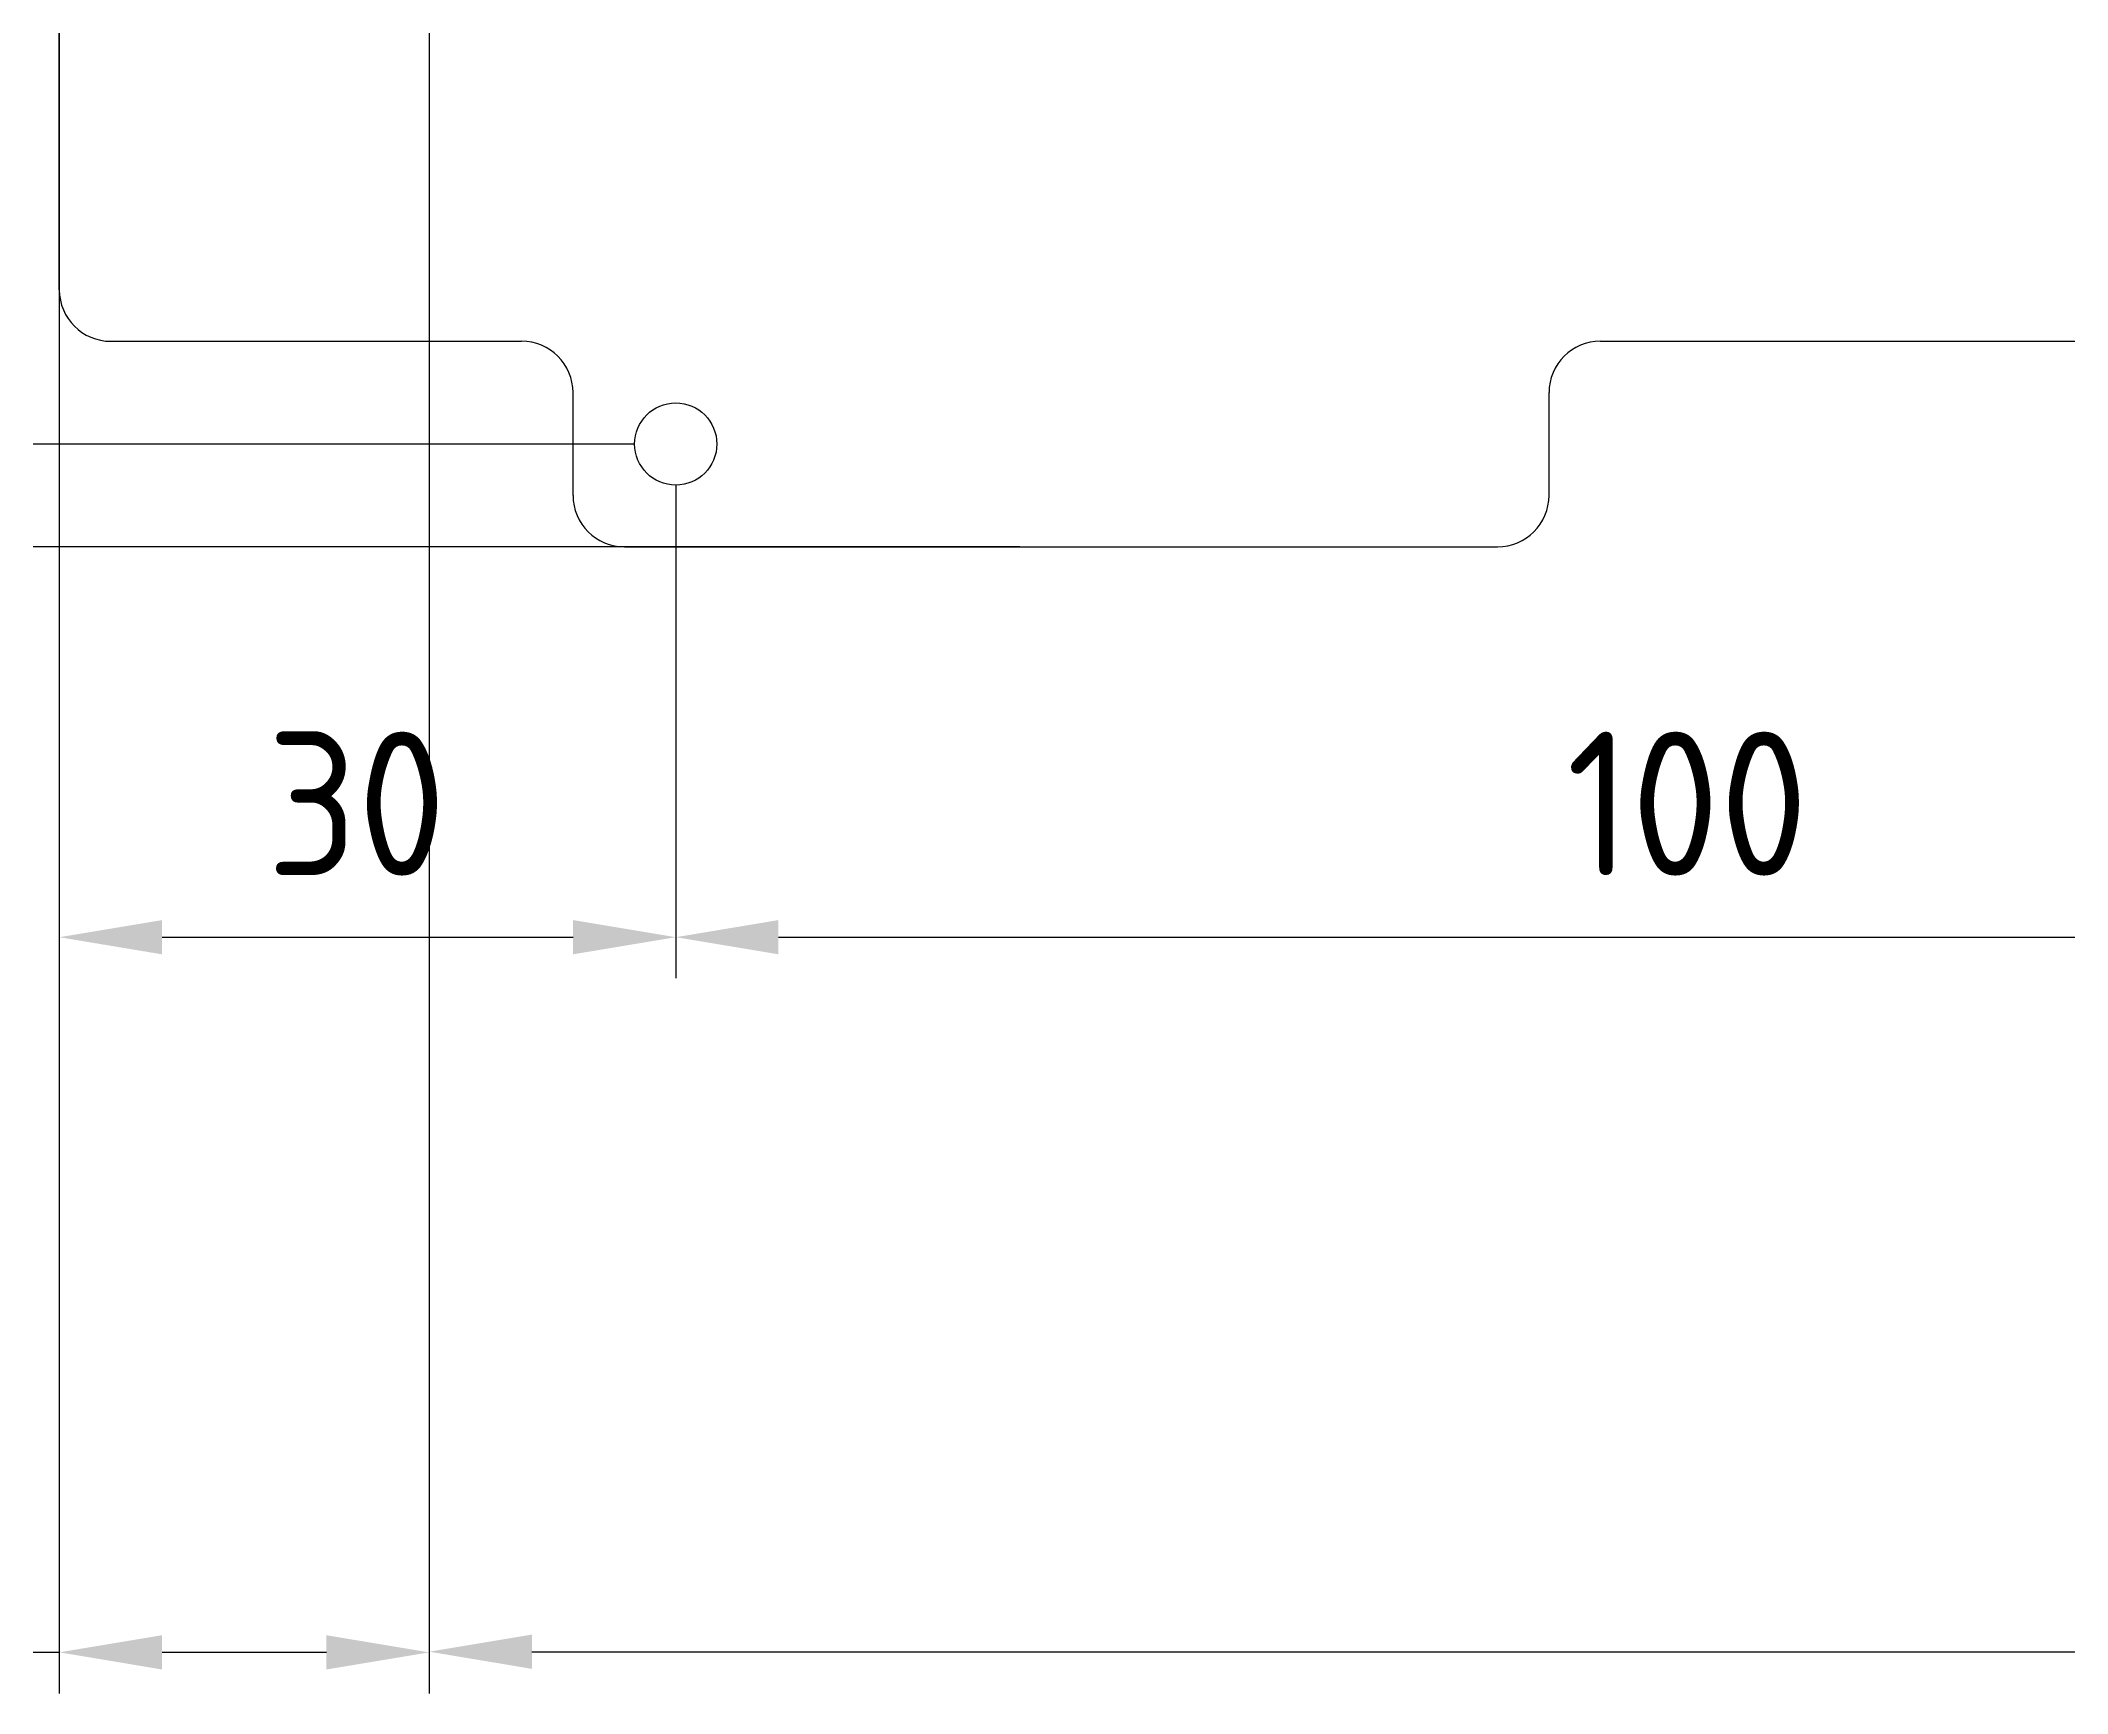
# Model space of a CAD drawing. Extents: x 0 to 874, y 0 to 598.
# Drawn here: x 239.7 to 338.3, y 251.9 to 332.3 of the extents above; entities that cross this region are included whole.
import ezdxf

# ---------------------------------------------------------------- set-up
doc = ezdxf.new("R2010")
doc.units = 0
doc.header["$LTSCALE"] = 2
doc.layers.get('DEFPOINTS').update_dxf_attribs({"linetype": 'CONTINUOUS'})
for name, color, linetype in [('AM_0', 7, 'CONTINUOUS'), ('AM_4', 3, 'CONTINUOUS'), ('AM_5', 3, 'CONTINUOUS')]:
    doc.layers.add(name, color=color, linetype=linetype)
doc.styles.get("Standard").update_dxf_attribs({"font": 'ISOCP.SHX'})
doc.dimstyles.get("Standard").update_dxf_attribs({"dimtxt": 0.18, "dimasz": 0.18, "dimexe": 0.18, "dimexo": 0.0625, "dimgap": 0.09, "dimtad": 0, "dimtih": 1, "dimtoh": 1, "dimzin": 0, "dimcen": 0.09, "dimazin": 3, "dimtfac": 1, "dimtofl": 0, "dimtmove": 0, "dimatfit": 3})

# ---------------------------------------------------------------- blocks, each defined once
blk = doc.blocks.new('*U414')
at = {"layer": 'AM_5', "color": 2}
blk.add_text('149', height=7, rotation=90, dxfattribs=at).set_placement((176.268, 374.903))
blk = doc.blocks.new('*D49')
at = {"layer": 'AM_5'}
for p, q in [((249.815, 456.654), (177.268, 456.654)), ((179.268, 451.654), (179.268, 312.654)), ((287.315, 307.654), (177.268, 307.654))]:
    blk.add_line(p, q, dxfattribs=at)
for points in [[(178.435, 451.654), (180.102, 451.654), (179.268, 456.654)], [(178.435, 312.654), (180.102, 312.654), (179.268, 307.654)]]:
    blk.add_solid(points, dxfattribs=at)
at = {"layer": 'DEFPOINTS', "color": 0}
for p in [(251.815, 456.654), (179.268, 307.654), (289.315, 307.654)]:
    blk.add_point(p, dxfattribs=at)
at = {"layer": 'AM_0'}
blk.add_blockref('*U414', (0, 0), dxfattribs=at)
blk = doc.blocks.new('*U424')
at = {"layer": 'AM_5', "color": 2}
blk.add_text('43.5', height=7, rotation=90, dxfattribs=at).set_placement((209.684, 320.833))
blk = doc.blocks.new('*D50')
at = {"layer": 'AM_5'}
for p, q in [((380.565, 351.154), (210.684, 351.154)), ((212.684, 346.154), (212.684, 312.654)), ((287.315, 307.654), (210.684, 307.654))]:
    blk.add_line(p, q, dxfattribs=at)
for points in [[(211.851, 346.154), (213.518, 346.154), (212.684, 351.154)], [(211.851, 312.654), (213.518, 312.654), (212.684, 307.654)]]:
    blk.add_solid(points, dxfattribs=at)
at = {"layer": 'DEFPOINTS', "color": 0}
for p in [(382.565, 351.154), (212.684, 307.654), (289.315, 307.654)]:
    blk.add_point(p, dxfattribs=at)
at = {"layer": 'AM_0'}
blk.add_blockref('*U424', (0, 0), dxfattribs=at)
blk = doc.blocks.new('*U427')
at = {"layer": 'AM_5', "color": 2}
blk.add_text('18', height=7, dxfattribs=at).set_placement((217.355, 256.853))
blk = doc.blocks.new('*D51')
at = {"layer": 'AM_5'}
for p, q in [((258.565, 386.154), (258.565, 251.853)), ((240.565, 367.763), (240.565, 251.853)), ((240.565, 253.853), (215.405, 253.853)), ((253.565, 253.853), (245.565, 253.853))]:
    blk.add_line(p, q, dxfattribs=at)
for points in [[(245.565, 254.686), (245.565, 253.019), (240.565, 253.853)], [(253.565, 254.686), (253.565, 253.019), (258.565, 253.853)]]:
    blk.add_solid(points, dxfattribs=at)
at = {"layer": 'DEFPOINTS', "color": 0}
for p in [(258.565, 388.154), (240.565, 369.763), (258.565, 253.853)]:
    blk.add_point(p, dxfattribs=at)
at = {"layer": 'AM_0'}
blk.add_blockref('*U427', (0, 0), dxfattribs=at)
blk = doc.blocks.new('*U415')
at = {"layer": 'AM_5', "color": 2}
blk.add_text('5', height=7, rotation=90, dxfattribs=at).set_placement((229.03, 290.514))
blk = doc.blocks.new('*D52')
at = {"layer": 'AM_5'}
for p, q in [((232.03, 317.654), (232.03, 322.654)), ((268.565, 312.654), (230.03, 312.654)), ((232.03, 312.654), (232.03, 307.654)), ((287.315, 307.654), (230.03, 307.654)), ((232.03, 302.654), (232.03, 288.564))]:
    blk.add_line(p, q, dxfattribs=at)
for points in [[(231.197, 317.654), (232.863, 317.654), (232.03, 312.654)], [(231.197, 302.654), (232.863, 302.654), (232.03, 307.654)]]:
    blk.add_solid(points, dxfattribs=at)
at = {"layer": 'DEFPOINTS', "color": 0}
for p in [(232.03, 312.654), (270.565, 312.654), (289.315, 307.654)]:
    blk.add_point(p, dxfattribs=at)
at = {"layer": 'AM_0'}
blk.add_blockref('*U415', (0, 0), dxfattribs=at)
blk = doc.blocks.new('*U435')
at = {"layer": 'AM_5', "color": 2}
blk.add_text('233.5', height=7, dxfattribs=at).set_placement((364.409, 256.884))
blk = doc.blocks.new('*D53')
at = {"layer": 'AM_5'}
for p, q in [((258.565, 386.154), (258.565, 251.884)), ((492.065, 349.154), (492.065, 251.884)), ((263.565, 253.884), (487.065, 253.884))]:
    blk.add_line(p, q, dxfattribs=at)
for points in [[(263.565, 254.717), (263.565, 253.05), (258.565, 253.884)], [(487.065, 254.717), (487.065, 253.05), (492.065, 253.884)]]:
    blk.add_solid(points, dxfattribs=at)
at = {"layer": 'DEFPOINTS', "color": 0}
for p in [(258.565, 388.154), (492.065, 351.154), (492.065, 253.884)]:
    blk.add_point(p, dxfattribs=at)
at = {"layer": 'AM_0'}
blk.add_blockref('*U435', (0, 0), dxfattribs=at)
blk = doc.blocks.new('*U416')
at = {"layer": 'AM_5', "color": 2}
blk.add_text('30', height=7, dxfattribs=at).set_placement((250.662, 291.654))
blk = doc.blocks.new('*D54')
at = {"layer": 'AM_5'}
for p, q in [((240.565, 328.703), (240.565, 286.654)), ((270.565, 310.654), (270.565, 286.654)), ((245.565, 288.654), (265.565, 288.654))]:
    blk.add_line(p, q, dxfattribs=at)
for points in [[(245.565, 289.487), (245.565, 287.821), (240.565, 288.654)], [(265.565, 289.487), (265.565, 287.821), (270.565, 288.654)]]:
    blk.add_solid(points, dxfattribs=at)
at = {"layer": 'DEFPOINTS', "color": 0}
for p in [(240.565, 330.703), (270.565, 312.654), (270.565, 288.654)]:
    blk.add_point(p, dxfattribs=at)
at = {"layer": 'AM_0'}
blk.add_blockref('*U416', (0, 0), dxfattribs=at)
blk = doc.blocks.new('*U417')
at = {"layer": 'AM_5', "color": 2}
blk.add_text('100', height=7, dxfattribs=at).set_placement((313.912, 291.654))
blk = doc.blocks.new('*D55')
at = {"layer": 'AM_5'}
for p, q in [((270.565, 310.654), (270.565, 286.654)), ((370.565, 310.654), (370.565, 286.654)), ((275.565, 288.654), (365.565, 288.654))]:
    blk.add_line(p, q, dxfattribs=at)
for points in [[(275.565, 289.487), (275.565, 287.821), (270.565, 288.654)], [(365.565, 289.487), (365.565, 287.821), (370.565, 288.654)]]:
    blk.add_solid(points, dxfattribs=at)
at = {"layer": 'DEFPOINTS', "color": 0}
for p in [(270.565, 312.654), (370.565, 312.654), (370.565, 288.654)]:
    blk.add_point(p, dxfattribs=at)
at = {"layer": 'AM_0'}
blk.add_blockref('*U417', (0, 0), dxfattribs=at)

msp = doc.modelspace()

# ---------------------------------------------------------------- linework, layer by layer
at = {"layer": 'AM_0'}
for p, q in [((240.565, 320.154), (240.565, 454.154)), ((243.065, 317.654), (263.065, 317.654)), ((315.565, 317.654), (363.065, 317.654)), ((265.565, 310.154), (265.565, 315.154)), ((313.065, 310.154), (313.065, 315.154)), ((268.065, 307.654), (310.565, 307.654))]:
    msp.add_line(p, q, dxfattribs=at)
for centre, start, end in [((243.065, 320.154), 180, 270), ((263.065, 315.154), 0, 90), ((315.565, 315.154), 90, 180), ((268.065, 310.154), 180, 270), ((310.565, 310.154), 270, 0)]:
    msp.add_arc(centre, 2.5, start, end, dxfattribs=at)
at = {"layer": 'AM_4'}
msp.add_circle((270.565, 312.654), 2, dxfattribs=at)

# ---------------------------------------------------------------- dimensions: what is measured, and where the dimension line sits
at = {"layer": 'AM_5'}
dim = msp.add_linear_dim(base=(179.268, 307.654), p1=(251.815, 456.654), p2=(289.315, 307.654), angle=90, dimstyle='Standard', override={"dimscale": 2, "dimdec": 1}, dxfattribs=at)
dim.commit()
dim.dimension.update_dxf_attribs({"geometry": '*D49', "text_midpoint": (172.768, 382.154)})
dim = msp.add_linear_dim(base=(258.565, 253.853), p1=(240.565, 369.763), p2=(258.565, 388.154), dimstyle='Standard', override={"dimscale": 2, "dimdec": 1}, dxfattribs=at)
dim.commit()
dim.dimension.update_dxf_attribs({"geometry": '*D51', "text_midpoint": (221.555, 253.853), "dimtype": 128})
for base, p1, p2, picture, middle in [((492.065, 253.884), (258.565, 388.154), (492.065, 351.154), '*D53', (375.315, 260.385)), ((270.565, 288.654), (240.565, 330.703), (270.565, 312.654), '*D54', (255.565, 295.154)), ((370.565, 288.654), (270.565, 312.654), (370.565, 312.654), '*D55', (320.565, 295.154))]:
    dim = msp.add_linear_dim(base=base, p1=p1, p2=p2, dimstyle='Standard', override={"dimscale": 2, "dimdec": 1}, dxfattribs=at)
    dim.commit()
    dim.dimension.update_dxf_attribs({"geometry": picture, "text_midpoint": middle})
for base, p1, p2, picture, middle in [((212.684, 307.654), (382.565, 351.154), (289.315, 307.654), '*D50', (212.684, 329.728)), ((232.03, 312.654), (289.315, 307.654), (270.565, 312.654), '*D52', (232.03, 293.109))]:
    dim = msp.add_linear_dim(base=base, p1=p1, p2=p2, angle=90, dimstyle='Standard', override={"dimscale": 2, "dimdec": 1}, dxfattribs=at)
    dim.commit()
    dim.dimension.update_dxf_attribs({"geometry": picture, "text_midpoint": middle, "dimtype": 128})

doc.saveas('drawing.dxf')
